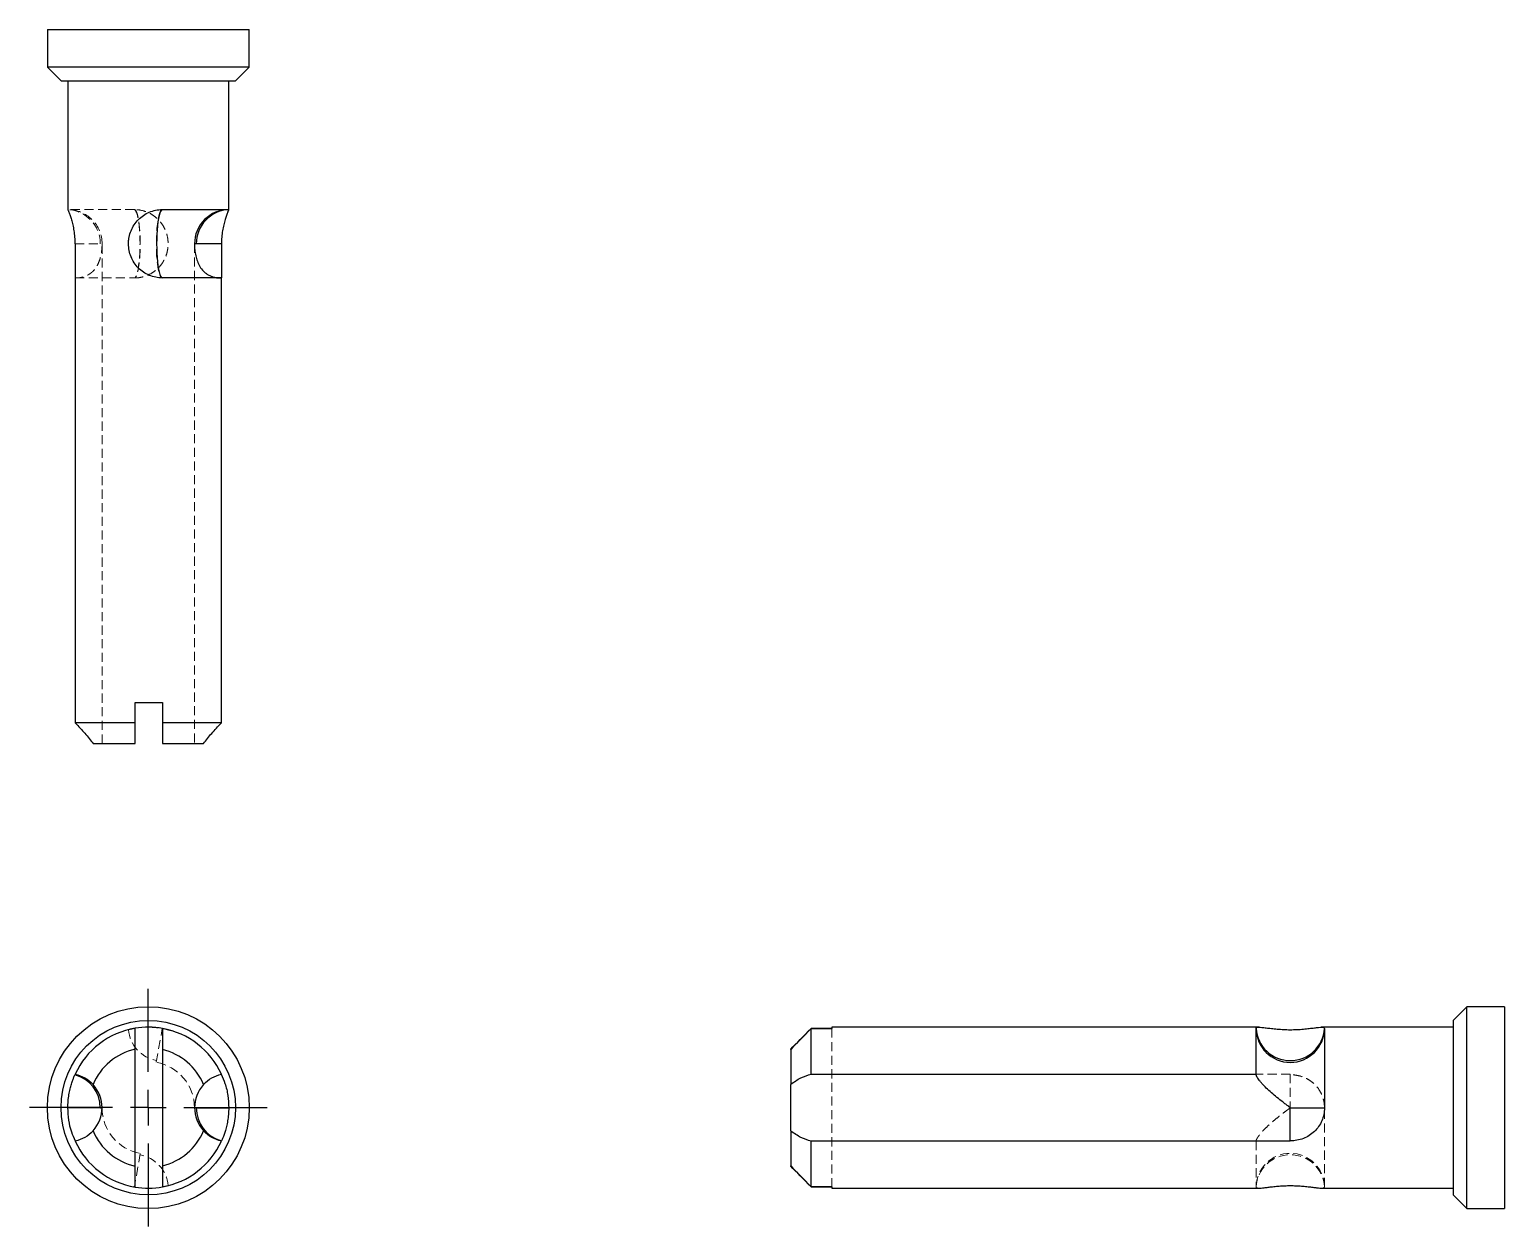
# Model space of a CAD drawing. Header units: millimetres. Extents: x 66 to 273, y 40 to 208.
import ezdxf

# ---------------------------------------------------------------- set-up
doc = ezdxf.new("R2010")
doc.units = ezdxf.units.MM
doc.linetypes.add('HIDDEN', pattern=[1.905, 1.27, -0.635])
doc.layers.add('10', color=7, linetype='Continuous')

# ---------------------------------------------------------------- blocks, each defined once
blk = doc.blocks.new('SW_CENTERMARKSYMBOL_0')
at = {"layer": '10', "color": 0}
for p, q in [((0, 5), (0, 16.64)), ((0, 0), (0, 2.5)), ((-5, 0), (-16.64, 0)), ((0, 0), (-2.5, 0)), ((0, 0), (0, -2.5)), ((0, 0), (2.5, 0)), ((5, 0), (16.64, 0)), ((0, -5), (0, -16.64))]:
    blk.add_line(p, q, dxfattribs=at)

msp = doc.modelspace()

# ---------------------------------------------------------------- linework, layer by layer
at = {"color": 7, "linetype": 'Continuous', "lineweight": 25}
for p, q in [((68.86, 208), (68.86, 202.73)), ((68.86, 208), (97.14, 208)), ((97.14, 202.73), (97.14, 208)), ((68.86, 202.73), (70.78, 200.81)), ((97.14, 202.73), (68.86, 202.73)), ((95.22, 200.81), (97.14, 202.73)), ((70.78, 200.81), (95.22, 200.81)), ((71.73, 200.81), (71.73, 182.78)), ((94.27, 182.78), (94.27, 200.81)), ((72.72, 177.99), (72.75, 177.99)), ((72.75, 177.99), (72.75, 110.88)), ((89.47, 177.99), (89.47, 177.97)), ((89.71, 177.99), (89.47, 177.99)), ((93.26, 177.99), (89.71, 177.99)), ((93.25, 177.99), (93.25, 173.2)), ((93.25, 110.88), (93.25, 173.2)), ((81.15, 113.75), (84.99, 113.75)), ((81.15, 110.88), (81.15, 113.75)), ((84.99, 113.75), (84.99, 110.88)), ((81.15, 110.88), (72.75, 110.88)), ((93.25, 110.88), (84.99, 110.88)), ((75.26, 108), (81.15, 108)), ((84.99, 108), (90.74, 108)), ((267.73, 71.14), (265.81, 69.22)), ((273, 71.14), (267.73, 71.14)), ((267.73, 42.86), (267.73, 71.14)), ((273, 71.14), (273, 42.86)), ((238.65, 68.27), (178.75, 68.27)), ((178.75, 68.27), (178.75, 68.09)), ((265.81, 68.27), (247.33, 68.27)), ((265.81, 69.22), (265.81, 44.78)), ((175.88, 68.11), (178.75, 68.11)), ((175.88, 61.68), (175.88, 68.09)), ((178.75, 68.09), (175.88, 68.09)), ((81.15, 48.82), (81.15, 65.18)), ((84.99, 65.15), (84.99, 48.85)), ((173, 65.15), (173, 65.18)), ((173, 65.15), (173, 60.24)), ((173, 53.76), (173, 60.24)), ((175.88, 61.68), (238.2, 61.68)), ((76.29, 56.98), (71.73, 56.98)), ((76.29, 56.98), (76.53, 56.98)), ((89.71, 56.98), (89.47, 56.98)), ((89.71, 56.98), (94.27, 56.98)), ((242.99, 56.98), (242.97, 56.98)), ((242.99, 52.35), (242.99, 56.98)), ((242.99, 56.98), (247.78, 56.98)), ((173, 53.76), (173, 48.85)), ((175.88, 45.91), (175.88, 52.32)), ((242.99, 52.32), (175.88, 52.32)), ((242.99, 52.35), (242.99, 52.32)), ((173, 48.82), (173, 48.85)), ((175.88, 45.91), (178.75, 45.91)), ((178.75, 45.89), (175.88, 45.89)), ((178.75, 45.91), (178.75, 45.73)), ((178.75, 45.73), (238.64, 45.73)), ((247.33, 45.73), (265.81, 45.73)), ((265.81, 44.78), (267.73, 42.86)), ((267.73, 42.86), (273, 42.86))]:
    msp.add_line(p, q, dxfattribs=at)
at = {"color": 7, "linetype": 'HIDDEN', "lineweight": 18}
for p, q in [((71.73, 182.78), (71.73, 182.78)), ((72.75, 177.99), (76.53, 177.99)), ((76.53, 177.99), (76.53, 177.97)), ((76.53, 108), (76.53, 177.99)), ((89.47, 177.99), (89.47, 108)), ((84.12, 63.35), (84.96, 68.09)), ((84.96, 68.09), (86.25, 67.76)), ((175.88, 68.11), (175.88, 68.09)), ((178.75, 68.09), (178.75, 45.91)), ((93.17, 61.82), (93.23, 61.68)), ((242.99, 61.68), (238.2, 61.68)), ((242.99, 61.68), (242.99, 56.98)), ((247.78, 56.98), (247.78, 56.98)), ((72.84, 52.16), (72.78, 52.32)), ((81.88, 50.6), (81.05, 45.9)), ((81.05, 45.9), (80.93, 45.94)), ((81.22, 45.88), (81.05, 45.9)), ((175.88, 45.91), (175.88, 45.89))]:
    msp.add_line(p, q, dxfattribs=at)
at = {"color": 7, "linetype": 'HIDDEN', "lineweight": 18, "flags": 128}
for points in [[(81.05, 182.78), (81.16, 182.74), (81.27, 182.6), (81.38, 182.38), (81.48, 182.08), (81.57, 181.7), (81.65, 181.25), (81.72, 180.75), (81.78, 180.19), (81.83, 179.59), (81.86, 178.96), (81.87, 178.32), (81.87, 177.66), (81.86, 177.02), (81.83, 176.39), (81.78, 175.79), (81.72, 175.23), (81.65, 174.73), (81.57, 174.28), (81.48, 173.9), (81.38, 173.6), (81.27, 173.38), (81.16, 173.24), (81.05, 173.2)], [(81.05, 182.78), (81.16, 182.7), (81.27, 182.53), (81.38, 182.28), (81.48, 181.94), (81.57, 181.53), (81.65, 181.05), (81.71, 180.51), (81.77, 179.92), (81.81, 179.3), (81.83, 178.65), (81.84, 177.99), (81.83, 177.33), (81.81, 176.68), (81.77, 176.06), (81.71, 175.47), (81.65, 174.93), (81.57, 174.45), (81.48, 174.04), (81.38, 173.71), (81.27, 173.45), (81.16, 173.28), (81.05, 173.2)], [(84.96, 182.78), (84.85, 182.74), (84.73, 182.61), (84.63, 182.39), (84.53, 182.09), (84.43, 181.72), (84.35, 181.27), (84.28, 180.76), (84.22, 180.2), (84.17, 179.6), (84.14, 178.97), (84.13, 178.32), (84.13, 177.66), (84.14, 177.01), (84.17, 176.38), (84.22, 175.78), (84.28, 175.22), (84.35, 174.71), (84.43, 174.26), (84.53, 173.89), (84.63, 173.59), (84.73, 173.37), (84.85, 173.24), (84.96, 173.2)]]:
    msp.add_lwpolyline(points, dxfattribs=at)
at = {"color": 7, "linetype": 'Continuous', "lineweight": 25, "flags": 128}
msp.add_lwpolyline([(84.96, 182.78), (84.85, 182.7), (84.73, 182.53), (84.63, 182.28), (84.53, 181.94), (84.44, 181.53), (84.36, 181.05), (84.29, 180.51), (84.24, 179.92), (84.2, 179.3), (84.18, 178.65), (84.17, 177.99), (84.18, 177.33), (84.2, 176.68), (84.24, 176.06), (84.29, 175.47), (84.36, 174.93), (84.44, 174.45), (84.53, 174.04), (84.63, 173.71), (84.73, 173.45), (84.85, 173.28), (84.96, 173.2)], dxfattribs=at)
at = {"color": 7, "linetype": 'Continuous', "lineweight": 25}
for radius in [14.14, 12.22]:
    msp.add_circle((83, 57), radius, dxfattribs=at)
at = {"color": 7, "linetype": 'HIDDEN', "lineweight": 18}
for centre, radius, start, end in [((71.49, 177.99), 4.79, 360, 87.1337), ((71.73, 177.99), 4.79, 359.7299, 89.9997), ((85, 68.33), 4.79, 184.8775, 260), ((83, 56.98), 6.47, 0.1036, 80), ((83, 56.98), 6.47, 180, 260), ((83, 56.98), 6.47, 0, 0.1036), ((81.01, 45.67), 4.79, 4.9336, 80), ((242.99, 45.82), 4.79, 0.9574, 179.0426), ((242.99, 45.61), 4.8, 3.5523, 176.4477)]:
    msp.add_arc(centre, radius, start, end, dxfattribs=at)
at = {"color": 7, "linetype": 'Continuous', "lineweight": 25}
for centre, radius, start, end in [((94.27, 177.99), 4.79, 90.0003, 180.2701), ((94.51, 177.99), 4.79, 92.8663, 180), ((83, 57), 11.27, 79.8285, 99.4293), ((83, 57), 11.27, 99.4293, 155.431), ((83, 57), 11.27, 24.569, 79.8285), ((242.99, 68.13), 4.79, 180.4224, 359.5776), ((242.99, 68.39), 4.8, 183.5523, 356.4477), ((83, 57), 8.39, 102.709, 157.2481), ((83, 57), 8.39, 22.7519, 76.282), ((71.49, 56.98), 4.79, 0, 75.1721), ((71.73, 57), 4.79, 317.4062, 42.5938), ((94.27, 57), 4.79, 137.4062, 222.5938), ((94.51, 56.98), 4.79, 180, 254.9468), ((83, 57), 8.39, 202.7519, 257.291), ((83, 57), 8.39, 283.718, 337.2481), ((83, 57), 11.27, 204.569, 260.5707), ((83, 57), 11.27, 280.1715, 335.431), ((83, 57), 11.27, 260.5707, 280.1715)]:
    msp.add_arc(centre, radius, start, end, dxfattribs=at)
for points, knots in [([(71.73, 182.78), (71.73, 182.78), (71.75, 182.74), (71.8, 182.62), (71.84, 182.52), (71.93, 182.28), (71.98, 182.13), (72.1, 181.78), (72.17, 181.58), (72.29, 181.14), (72.36, 180.9), (72.48, 180.38), (72.53, 180.1), (72.62, 179.53), (72.66, 179.23), (72.71, 178.61), (72.72, 178.3), (72.72, 177.99)], [0, 0, 0, 0, 0.125, 0.125, 0.25, 0.25, 0.375, 0.375, 0.5, 0.5, 0.625, 0.625, 0.75, 0.75, 0.875, 0.875, 1, 1, 1, 1]), ([(84.96, 173.2), (84.65, 173.2), (84.34, 173.23), (83.73, 173.36), (83.43, 173.45), (82.85, 173.69), (82.58, 173.84), (82.06, 174.19), (81.82, 174.39), (81.38, 174.83), (81.19, 175.08), (80.84, 175.6), (80.7, 175.87), (80.47, 176.45), (80.37, 176.75), (80.26, 177.37), (80.23, 177.67), (80.23, 178.14), (80.23, 178.3), (80.26, 178.61), (80.29, 178.77), (80.37, 179.23), (80.46, 179.53), (80.7, 180.11), (80.84, 180.38), (81.18, 180.9), (81.38, 181.14), (81.82, 181.59), (82.06, 181.79), (82.57, 182.14), (82.85, 182.29), (83.43, 182.53), (83.72, 182.62), (84.34, 182.75), (84.65, 182.78), (84.96, 182.78)], [0, 0, 0, 0, 0.0625, 0.0625, 0.125, 0.125, 0.1875, 0.1875, 0.25, 0.25, 0.3125, 0.3125, 0.375, 0.375, 0.4375, 0.4375, 0.5, 0.5, 0.53125, 0.53125, 0.5625, 0.5625, 0.625, 0.625, 0.6875, 0.6875, 0.75, 0.75, 0.8125, 0.8125, 0.875, 0.875, 0.9375, 0.9375, 1, 1, 1, 1]), ([(84.96, 182.78), (85.61, 182.78), (86.24, 182.78), (87.47, 182.78), (88.07, 182.78), (89.78, 182.78), (90.79, 182.78), (92.48, 182.78), (93.14, 182.78), (94.04, 182.78), (94.27, 182.78), (94.27, 182.78)], [0, 0, 0, 0, 0.125, 0.125, 0.25, 0.25, 0.5, 0.5, 0.75, 0.75, 1, 1, 1, 1]), ([(94.27, 182.78), (94.26, 182.78), (94.25, 182.75), (94.2, 182.62), (94.16, 182.53), (94.07, 182.29), (94.01, 182.14), (93.89, 181.79), (93.82, 181.59), (93.69, 181.15), (93.63, 180.9), (93.51, 180.38), (93.45, 180.11), (93.36, 179.53), (93.32, 179.23), (93.27, 178.62), (93.26, 178.31), (93.26, 177.99)], [0, 0, 0, 0, 0.125, 0.125, 0.25, 0.25, 0.375, 0.375, 0.5, 0.5, 0.625, 0.625, 0.75, 0.75, 0.875, 0.875, 1, 1, 1, 1]), ([(89.47, 177.97), (89.47, 177.97), (89.47, 177.97), (89.47, 177.97), (89.47, 177.98), (89.47, 177.98), (89.47, 177.99), (89.47, 177.99), (89.47, 177.99)], [0, 0, 0, 0, 0.273662, 0.513799, 0.603169, 0.723253, 0.856082, 1, 1, 1, 1]), ([(89.47, 177.99), (89.47, 177.99), (89.47, 177.98), (89.47, 177.97), (89.47, 177.97), (89.47, 177.96), (89.47, 177.96), (89.47, 177.96), (89.47, 177.96), (89.47, 177.96), (89.47, 177.96), (89.47, 177.95), (89.47, 177.95), (89.47, 177.95), (89.47, 177.95), (89.47, 177.95), (89.47, 177.95), (89.47, 177.95), (89.47, 177.94), (89.47, 177.94), (89.47, 177.94), (89.47, 177.94), (89.47, 177.94), (89.47, 177.94), (89.47, 177.93), (89.47, 177.93), (89.47, 177.93), (89.47, 177.93), (89.47, 177.93), (89.47, 177.93), (89.47, 177.92), (89.47, 177.92), (89.47, 177.92), (89.47, 177.92), (89.47, 177.92), (89.47, 177.92), (89.47, 177.91), (89.47, 177.91), (89.47, 177.91), (89.47, 177.91), (89.47, 177.91), (89.47, 177.91), (89.47, 177.9), (89.47, 177.9), (89.47, 177.9), (89.47, 177.9), (89.47, 177.9), (89.47, 177.9), (89.47, 177.89), (89.47, 177.89), (89.47, 177.89), (89.47, 177.89), (89.47, 177.89), (89.47, 177.89), (89.47, 177.89), (89.47, 177.88), (89.47, 177.88), (89.47, 177.88), (89.47, 177.88), (89.47, 177.88), (89.47, 177.88), (89.47, 177.87), (89.47, 177.87), (89.47, 177.87), (89.47, 177.87), (89.47, 177.87), (89.47, 177.87), (89.47, 177.86), (89.47, 177.86), (89.47, 177.86), (89.47, 177.86), (89.47, 177.86), (89.47, 177.86), (89.47, 177.85), (89.47, 177.85), (89.47, 177.85), (89.47, 177.85), (89.47, 177.85), (89.47, 177.85), (89.47, 177.84), (89.47, 177.84), (89.47, 177.84), (89.47, 177.84), (89.47, 177.84), (89.47, 177.84), (89.47, 177.83), (89.47, 177.83), (89.47, 177.83), (89.47, 177.83), (89.47, 177.83), (89.47, 177.83), (89.47, 177.82), (89.47, 177.82), (89.47, 177.82), (89.47, 177.82), (89.47, 177.82), (89.47, 177.82), (89.47, 177.81), (89.47, 177.81), (89.47, 177.81), (89.47, 177.81), (89.47, 177.81), (89.47, 177.81), (89.47, 177.81), (89.47, 177.8), (89.47, 177.8), (89.47, 177.8), (89.47, 177.8), (89.47, 177.8), (89.47, 177.8), (89.47, 177.79), (89.47, 177.79), (89.47, 177.79), (89.47, 177.79), (89.47, 177.79), (89.47, 177.79), (89.47, 177.78), (89.47, 177.78), (89.47, 177.78), (89.47, 177.78), (89.47, 177.78), (89.47, 177.78), (89.47, 177.77), (89.47, 177.77), (89.47, 177.77), (89.47, 177.77), (89.47, 177.77), (89.48, 177.7), (89.48, 177.49), (89.52, 177), (89.63, 176.32), (89.86, 175.53), (90.2, 174.79), (90.62, 174.24), (91.04, 173.87), (91.4, 173.63), (91.81, 173.44), (92.21, 173.31), (92.57, 173.24), (92.9, 173.2), (93.13, 173.2), (93.25, 173.2)], [0, 0, 0, 0, 0.002259, 0.003231, 0.003477, 0.003722, 0.003967, 0.004212, 0.004457, 0.004701, 0.004946, 0.00519, 0.005435, 0.005679, 0.005924, 0.006168, 0.006412, 0.006657, 0.006901, 0.007145, 0.00739, 0.007634, 0.007878, 0.008123, 0.008367, 0.008611, 0.008856, 0.0091, 0.009344, 0.009588, 0.009833, 0.010077, 0.010321, 0.010565, 0.01081, 0.011054, 0.011298, 0.011542, 0.011787, 0.012031, 0.012275, 0.012519, 0.012764, 0.013008, 0.013252, 0.013496, 0.013741, 0.013985, 0.014229, 0.014473, 0.014717, 0.014962, 0.015206, 0.01545, 0.015694, 0.015938, 0.016183, 0.016427, 0.016671, 0.016915, 0.017159, 0.017404, 0.017648, 0.017892, 0.018136, 0.01838, 0.018625, 0.018869, 0.019113, 0.019357, 0.019601, 0.019845, 0.02009, 0.020334, 0.020578, 0.020822, 0.021066, 0.02131, 0.021555, 0.021799, 0.022043, 0.022287, 0.022531, 0.022775, 0.02302, 0.023264, 0.023508, 0.023752, 0.023996, 0.02424, 0.024484, 0.024729, 0.024973, 0.025217, 0.025461, 0.025705, 0.025949, 0.026193, 0.026437, 0.026682, 0.026926, 0.02717, 0.027414, 0.027658, 0.027902, 0.028146, 0.02839, 0.028634, 0.028878, 0.029123, 0.029367, 0.029611, 0.029855, 0.030099, 0.030343, 0.030587, 0.030831, 0.031075, 0.031319, 0.031563, 0.031808, 0.032052, 0.032296, 0.03254, 0.032784, 0.033028, 0.033272, 0.033516, 0.064743, 0.127152, 0.252022, 0.376115, 0.500408, 0.625053, 0.688892, 0.750101, 0.813266, 0.875166, 0.916584, 0.958122, 1, 1, 1, 1]), ([(93.25, 173.2), (92.87, 173.2), (92.39, 173.2), (91.26, 173.2), (90.61, 173.2), (89.18, 173.2), (88.39, 173.2), (86.73, 173.2), (85.85, 173.2), (84.96, 173.2)], [0, 0, 0, 0, 0.25, 0.25, 0.5, 0.5, 0.75, 0.75, 1, 1, 1, 1]), ([(72.75, 110.88), (73.24, 110.39), (73.69, 109.91), (74.53, 108.95), (74.92, 108.46), (75.26, 108)], [0, 0, 0, 0, 0.5, 0.5, 1, 1, 1, 1]), ([(90.74, 108), (91.08, 108.46), (91.47, 108.94), (92.31, 109.9), (92.76, 110.39), (93.25, 110.88)], [0, 0, 0, 0, 0.5, 0.5, 1, 1, 1, 1]), ([(238.2, 68.09), (238.2, 68.15), (238.23, 68.19), (238.36, 68.25), (238.45, 68.26), (238.69, 68.27), (238.84, 68.26), (239.19, 68.23), (239.39, 68.21), (239.83, 68.15), (240.08, 68.12), (240.6, 68.06), (240.87, 68.03), (241.45, 67.98), (241.75, 67.96), (242.37, 67.93), (242.67, 67.92), (243.14, 67.92), (243.3, 67.92), (243.61, 67.93), (243.77, 67.93), (244.23, 67.96), (244.53, 67.98), (245.11, 68.03), (245.38, 68.06), (245.9, 68.12), (246.14, 68.15), (246.59, 68.21), (246.79, 68.23), (247.14, 68.26), (247.29, 68.27), (247.53, 68.26), (247.62, 68.25), (247.75, 68.19), (247.78, 68.15), (247.78, 68.09)], [0, 0, 0, 0, 0.0625, 0.0625, 0.125, 0.125, 0.1875, 0.1875, 0.25, 0.25, 0.3125, 0.3125, 0.375, 0.375, 0.4375, 0.4375, 0.5, 0.5, 0.53125, 0.53125, 0.5625, 0.5625, 0.625, 0.625, 0.6875, 0.6875, 0.75, 0.75, 0.8125, 0.8125, 0.875, 0.875, 0.9375, 0.9375, 1, 1, 1, 1]), ([(238.2, 61.68), (238.2, 62.51), (238.2, 63.29), (238.2, 64.71), (238.2, 65.35), (238.2, 66.47), (238.2, 66.93), (238.2, 67.67), (238.2, 67.94), (238.2, 68.09)], [0, 0, 0, 0, 0.25, 0.25, 0.5, 0.5, 0.75, 0.75, 1, 1, 1, 1]), ([(247.78, 68.09), (247.78, 67.98), (247.78, 67.81), (247.78, 67.36), (247.78, 67.08), (247.78, 66.09), (247.78, 65.24), (247.78, 63.22), (247.78, 62.08), (247.78, 59.6), (247.78, 58.29), (247.78, 56.98)], [0, 0, 0, 0, 0.125, 0.125, 0.25, 0.25, 0.5, 0.5, 0.75, 0.75, 1, 1, 1, 1]), ([(71.73, 57), (71.73, 57.31), (71.75, 57.62), (71.8, 58.23), (71.84, 58.53), (71.93, 59.09), (71.98, 59.36), (72.1, 59.87), (72.17, 60.1), (72.29, 60.52), (72.36, 60.7), (72.48, 61.03), (72.53, 61.17), (72.62, 61.39), (72.66, 61.47), (72.71, 61.58), (72.72, 61.61), (72.72, 61.61)], [0, 0, 0, 0, 0.125, 0.125, 0.25, 0.25, 0.375, 0.375, 0.5, 0.5, 0.625, 0.625, 0.75, 0.75, 0.875, 0.875, 1, 1, 1, 1]), ([(72.75, 61.68), (73.24, 61.58), (73.69, 61.4), (74.53, 60.93), (74.92, 60.62), (75.26, 60.24)], [0, 0, 0, 0, 0.5, 0.5, 1, 1, 1, 1]), ([(90.74, 60.24), (91.08, 60.62), (91.47, 60.92), (92.31, 61.4), (92.76, 61.58), (93.25, 61.68)], [0, 0, 0, 0, 0.5, 0.5, 1, 1, 1, 1]), ([(93.23, 61.68), (93.41, 61.25), (93.83, 60.3), (94.19, 58.71), (94.24, 57.55), (94.27, 56.98)], [0, 0, 0, 0, 0.286341, 0.643036, 1, 1, 1, 1]), ([(173, 60.24), (173.46, 60.62), (173.94, 60.92), (174.9, 61.4), (175.39, 61.58), (175.88, 61.68)], [0, 0, 0, 0, 0.5, 0.5, 1, 1, 1, 1]), ([(242.99, 56.99), (242.99, 56.99), (242.98, 57), (242.97, 57), (242.97, 57.01), (242.96, 57.01), (242.96, 57.01), (242.96, 57.01), (242.96, 57.01), (242.96, 57.01), (242.96, 57.01), (242.95, 57.02), (242.95, 57.02), (242.95, 57.02), (242.95, 57.02), (242.95, 57.02), (242.95, 57.02), (242.95, 57.02), (242.94, 57.02), (242.94, 57.03), (242.94, 57.03), (242.94, 57.03), (242.94, 57.03), (242.94, 57.03), (242.93, 57.03), (242.93, 57.03), (242.93, 57.03), (242.93, 57.04), (242.93, 57.04), (242.93, 57.04), (242.92, 57.04), (242.92, 57.04), (242.92, 57.04), (242.92, 57.04), (242.92, 57.04), (242.92, 57.05), (242.91, 57.05), (242.91, 57.05), (242.91, 57.05), (242.91, 57.05), (242.91, 57.05), (242.91, 57.05), (242.9, 57.05), (242.9, 57.06), (242.9, 57.06), (242.9, 57.06), (242.9, 57.06), (242.9, 57.06), (242.89, 57.06), (242.89, 57.06), (242.89, 57.06), (242.89, 57.07), (242.89, 57.07), (242.89, 57.07), (242.89, 57.07), (242.88, 57.07), (242.88, 57.07), (242.88, 57.07), (242.88, 57.07), (242.88, 57.08), (242.88, 57.08), (242.87, 57.08), (242.87, 57.08), (242.87, 57.08), (242.87, 57.08), (242.87, 57.08), (242.87, 57.08), (242.86, 57.09), (242.86, 57.09), (242.86, 57.09), (242.86, 57.09), (242.86, 57.09), (242.86, 57.09), (242.85, 57.09), (242.85, 57.09), (242.85, 57.1), (242.85, 57.1), (242.85, 57.1), (242.85, 57.1), (242.84, 57.1), (242.84, 57.1), (242.84, 57.1), (242.84, 57.1), (242.84, 57.11), (242.84, 57.11), (242.83, 57.11), (242.83, 57.11), (242.83, 57.11), (242.83, 57.11), (242.83, 57.11), (242.83, 57.11), (242.82, 57.12), (242.82, 57.12), (242.82, 57.12), (242.82, 57.12), (242.82, 57.12), (242.82, 57.12), (242.81, 57.12), (242.81, 57.12), (242.81, 57.13), (242.81, 57.13), (242.81, 57.13), (242.81, 57.13), (242.81, 57.13), (242.8, 57.13), (242.8, 57.13), (242.8, 57.13), (242.8, 57.14), (242.8, 57.14), (242.8, 57.14), (242.79, 57.14), (242.79, 57.14), (242.79, 57.14), (242.79, 57.14), (242.79, 57.14), (242.79, 57.15), (242.78, 57.15), (242.78, 57.15), (242.78, 57.15), (242.78, 57.15), (242.78, 57.15), (242.78, 57.15), (242.77, 57.15), (242.77, 57.16), (242.77, 57.16), (242.77, 57.16), (242.77, 57.16), (242.7, 57.21), (242.49, 57.37), (242, 57.74), (241.32, 58.28), (240.53, 58.93), (239.79, 59.58), (239.24, 60.13), (238.87, 60.55), (238.63, 60.85), (238.44, 61.13), (238.31, 61.34), (238.24, 61.49), (238.2, 61.6), (238.2, 61.66), (238.2, 61.68)], [0, 0, 0, 0, 0.002259, 0.003231, 0.003477, 0.003722, 0.003967, 0.004212, 0.004457, 0.004701, 0.004946, 0.00519, 0.005435, 0.005679, 0.005924, 0.006168, 0.006412, 0.006657, 0.006901, 0.007145, 0.00739, 0.007634, 0.007878, 0.008123, 0.008367, 0.008611, 0.008856, 0.0091, 0.009344, 0.009588, 0.009833, 0.010077, 0.010321, 0.010565, 0.01081, 0.011054, 0.011298, 0.011542, 0.011787, 0.012031, 0.012275, 0.012519, 0.012764, 0.013008, 0.013252, 0.013496, 0.013741, 0.013985, 0.014229, 0.014473, 0.014717, 0.014962, 0.015206, 0.01545, 0.015694, 0.015938, 0.016183, 0.016427, 0.016671, 0.016915, 0.017159, 0.017404, 0.017648, 0.017892, 0.018136, 0.01838, 0.018625, 0.018869, 0.019113, 0.019357, 0.019601, 0.019845, 0.02009, 0.020334, 0.020578, 0.020822, 0.021066, 0.02131, 0.021555, 0.021799, 0.022043, 0.022287, 0.022531, 0.022775, 0.02302, 0.023264, 0.023508, 0.023752, 0.023996, 0.02424, 0.024484, 0.024729, 0.024973, 0.025217, 0.025461, 0.025705, 0.025949, 0.026193, 0.026437, 0.026682, 0.026926, 0.02717, 0.027414, 0.027658, 0.027902, 0.028146, 0.02839, 0.028634, 0.028878, 0.029123, 0.029367, 0.029611, 0.029855, 0.030099, 0.030343, 0.030587, 0.030831, 0.031075, 0.031319, 0.031563, 0.031808, 0.032052, 0.032296, 0.03254, 0.032784, 0.033028, 0.033272, 0.033516, 0.064743, 0.127152, 0.252022, 0.376115, 0.500408, 0.625053, 0.688892, 0.750101, 0.813266, 0.875166, 0.916584, 0.958122, 1, 1, 1, 1]), ([(72.78, 52.32), (72.6, 52.74), (72.18, 53.68), (71.82, 55.25), (71.76, 56.4), (71.73, 56.98)], [0, 0, 0, 0, 0.281356, 0.640547, 1, 1, 1, 1]), ([(94.27, 56.98), (94.26, 56.66), (94.25, 56.35), (94.2, 55.74), (94.16, 55.44), (94.07, 54.88), (94.01, 54.61), (93.89, 54.1), (93.82, 53.87), (93.69, 53.45), (93.63, 53.26), (93.51, 52.93), (93.45, 52.8), (93.36, 52.57), (93.32, 52.49), (93.27, 52.38), (93.26, 52.35), (93.26, 52.35)], [0, 0, 0, 0, 0.125, 0.125, 0.25, 0.25, 0.375, 0.375, 0.5, 0.5, 0.625, 0.625, 0.75, 0.75, 0.875, 0.875, 1, 1, 1, 1]), ([(247.78, 56.98), (247.78, 56.66), (247.75, 56.35), (247.62, 55.74), (247.53, 55.44), (247.29, 54.88), (247.14, 54.61), (246.79, 54.1), (246.59, 53.87), (246.15, 53.45), (245.9, 53.26), (245.38, 52.93), (245.11, 52.8), (244.53, 52.57), (244.23, 52.49), (243.62, 52.38), (243.31, 52.35), (242.99, 52.35)], [0, 0, 0, 0, 0.125, 0.125, 0.25, 0.25, 0.375, 0.375, 0.5, 0.5, 0.625, 0.625, 0.75, 0.75, 0.875, 0.875, 1, 1, 1, 1]), ([(75.26, 53.76), (74.92, 53.38), (74.53, 53.08), (73.69, 52.6), (73.24, 52.42), (72.75, 52.32)], [0, 0, 0, 0, 0.5, 0.5, 1, 1, 1, 1]), ([(93.25, 52.32), (92.76, 52.42), (92.31, 52.6), (91.47, 53.07), (91.08, 53.38), (90.74, 53.76)], [0, 0, 0, 0, 0.5, 0.5, 1, 1, 1, 1]), ([(175.88, 52.32), (175.39, 52.42), (174.91, 52.6), (173.95, 53.07), (173.46, 53.38), (173, 53.76)], [0, 0, 0, 0, 0.5, 0.5, 1, 1, 1, 1]), ([(238.64, 45.74), (238.67, 45.74), (238.79, 45.73), (239.1, 45.76), (239.59, 45.82), (240.18, 45.89), (240.86, 45.97), (241.6, 46.04), (242.4, 46.08), (243.2, 46.09), (244, 46.06), (244.77, 46.01), (245.49, 45.93), (246.14, 45.85), (246.7, 45.78), (247.11, 45.74), (247.27, 45.74), (247.33, 45.74)], [0, 0, 0, 0, 0.017987, 0.086956, 0.155851, 0.226579, 0.298485, 0.372421, 0.445191, 0.520113, 0.592157, 0.666283, 0.738496, 0.812766, 0.885562, 0.960555, 1, 1, 1, 1])]:
    msp.add_open_spline(points, degree=3, knots=knots, dxfattribs=at)
at = {"color": 7, "linetype": 'HIDDEN', "lineweight": 18}
msp.add_open_spline([(71.73, 182.78), (71.73, 182.78), (71.73, 182.78), (71.73, 182.78)], degree=3, dxfattribs=at)
for points, knots in [([(81.05, 182.78), (80.4, 182.78), (79.77, 182.78), (78.54, 182.78), (77.94, 182.78), (76.24, 182.78), (75.23, 182.78), (73.54, 182.78), (72.87, 182.78), (71.97, 182.78), (71.74, 182.78), (71.73, 182.78)], [0, 0, 0, 0, 0.125, 0.125, 0.25, 0.25, 0.5, 0.5, 0.75, 0.75, 1, 1, 1, 1]), ([(81.05, 173.2), (81.36, 173.2), (81.67, 173.23), (82.27, 173.36), (82.58, 173.45), (83.15, 173.69), (83.43, 173.84), (83.95, 174.19), (84.19, 174.39), (84.62, 174.83), (84.82, 175.08), (85.16, 175.6), (85.31, 175.87), (85.54, 176.45), (85.63, 176.75), (85.75, 177.37), (85.78, 177.67), (85.78, 178.14), (85.77, 178.3), (85.74, 178.61), (85.72, 178.77), (85.63, 179.23), (85.54, 179.53), (85.31, 180.11), (85.16, 180.38), (84.82, 180.9), (84.63, 181.14), (84.19, 181.59), (83.95, 181.79), (83.43, 182.14), (83.15, 182.29), (82.58, 182.53), (82.28, 182.62), (81.67, 182.75), (81.36, 182.78), (81.05, 182.78)], [0, 0, 0, 0, 0.0625, 0.0625, 0.125, 0.125, 0.1875, 0.1875, 0.25, 0.25, 0.3125, 0.3125, 0.375, 0.375, 0.4375, 0.4375, 0.5, 0.5, 0.53125, 0.53125, 0.5625, 0.5625, 0.625, 0.625, 0.6875, 0.6875, 0.75, 0.75, 0.8125, 0.8125, 0.875, 0.875, 0.9375, 0.9375, 1, 1, 1, 1]), ([(76.53, 177.97), (76.53, 177.97), (76.53, 177.96), (76.53, 177.95), (76.53, 177.94), (76.53, 177.91), (76.53, 177.85), (76.52, 177.73), (76.51, 177.48), (76.48, 177), (76.37, 176.32), (76.14, 175.54), (75.79, 174.8), (75.38, 174.25), (74.96, 173.88), (74.6, 173.64), (74.19, 173.44), (73.8, 173.32), (73.43, 173.24), (73.1, 173.2), (72.87, 173.2), (72.75, 173.2)], [0, 0, 0, 0, 0.000978, 0.001957, 0.003915, 0.007829, 0.015654, 0.03129, 0.062512, 0.12479, 0.249015, 0.373758, 0.49879, 0.623945, 0.687683, 0.748799, 0.812061, 0.87403, 0.91584, 0.957756, 1, 1, 1, 1]), ([(72.75, 173.2), (73.13, 173.2), (73.61, 173.2), (74.74, 173.2), (75.39, 173.2), (76.83, 173.2), (77.61, 173.2), (79.28, 173.2), (80.15, 173.2), (81.05, 173.2)], [0, 0, 0, 0, 0.25, 0.25, 0.5, 0.5, 0.75, 0.75, 1, 1, 1, 1]), ([(83.17, 68.26), (83.22, 68.26), (83.51, 68.26), (84.12, 68.22), (84.67, 68.14), (84.96, 68.09)], [0, 0, 0, 0, 0.088474, 0.523549, 1, 1, 1, 1]), ([(80.24, 67.92), (80.24, 67.92), (80.22, 67.92), (80.31, 67.94), (80.54, 67.99), (80.83, 68.06), (81.09, 68.1), (81.18, 68.12)], [0, 0, 0, 0, 0.070936, 0.326693, 0.589845, 0.846205, 1, 1, 1, 1]), ([(247.78, 57), (247.78, 57.31), (247.74, 57.62), (247.62, 58.23), (247.52, 58.53), (247.28, 59.09), (247.13, 59.36), (246.78, 59.87), (246.58, 60.1), (246.14, 60.52), (245.9, 60.7), (245.38, 61.03), (245.1, 61.17), (244.53, 61.39), (244.23, 61.47), (243.61, 61.58), (243.3, 61.61), (242.99, 61.61)], [0, 0, 0, 0, 0.125, 0.125, 0.25, 0.25, 0.375, 0.375, 0.5, 0.5, 0.625, 0.625, 0.75, 0.75, 0.875, 0.875, 1, 1, 1, 1]), ([(242.97, 56.98), (242.97, 56.98), (242.96, 56.97), (242.95, 56.96), (242.94, 56.95), (242.91, 56.93), (242.85, 56.88), (242.73, 56.79), (242.48, 56.61), (242, 56.24), (241.32, 55.71), (240.54, 55.06), (239.8, 54.41), (239.25, 53.86), (238.88, 53.44), (238.64, 53.14), (238.44, 52.88), (238.32, 52.67), (238.24, 52.51), (238.2, 52.4), (238.2, 52.34), (238.2, 52.32)], [0, 0, 0, 0, 0.000978, 0.001957, 0.003915, 0.007829, 0.015654, 0.03129, 0.062512, 0.12479, 0.249015, 0.373758, 0.49879, 0.623945, 0.687683, 0.748799, 0.812061, 0.87403, 0.91584, 0.957756, 1, 1, 1, 1]), ([(247.78, 45.9), (247.78, 46.02), (247.78, 46.19), (247.78, 46.63), (247.78, 46.91), (247.78, 47.89), (247.78, 48.74), (247.78, 50.75), (247.78, 51.9), (247.78, 54.36), (247.78, 55.66), (247.78, 56.98)], [0, 0, 0, 0, 0.125, 0.125, 0.25, 0.25, 0.5, 0.5, 0.75, 0.75, 1, 1, 1, 1]), ([(238.2, 52.32), (238.2, 51.49), (238.2, 50.71), (238.2, 49.29), (238.2, 48.64), (238.2, 47.53), (238.2, 47.06), (238.2, 46.33), (238.2, 46.06), (238.2, 45.9)], [0, 0, 0, 0, 0.25, 0.25, 0.5, 0.5, 0.75, 0.75, 1, 1, 1, 1]), ([(85.77, 46.08), (85.77, 46.08), (85.79, 46.09), (85.69, 46.06), (85.47, 46.01), (85.21, 45.95), (85.01, 45.92), (84.97, 45.91)], [0, 0, 0, 0, 0.077451, 0.354923, 0.640418, 0.918544, 1, 1, 1, 1]), ([(238.2, 45.9), (238.21, 45.87), (238.24, 45.79), (238.39, 45.74), (238.57, 45.74), (238.64, 45.74)], [0, 0, 0, 0, 0.362086, 0.73501, 1, 1, 1, 1]), ([(247.33, 45.74), (247.38, 45.74), (247.55, 45.73), (247.73, 45.78), (247.76, 45.86), (247.78, 45.9)], [0, 0, 0, 0, 0.17096, 0.566743, 1, 1, 1, 1])]:
    msp.add_open_spline(points, degree=3, knots=knots, dxfattribs=at)
at = {"color": 7, "linetype": 'Continuous', "lineweight": 25}
for points in [[(81.15, 108), (81.15, 108.82), (81.15, 109.76), (81.15, 110.88)], [(84.99, 110.88), (84.99, 109.76), (84.99, 108.82), (84.99, 108)], [(81.15, 65.18), (81.15, 66.03), (81.15, 66.98), (81.15, 68.11)], [(84.99, 68.09), (84.99, 66.95), (84.99, 66), (84.99, 65.15)], [(173, 65.18), (173.82, 66.03), (174.76, 66.98), (175.88, 68.11)], [(175.88, 68.09), (174.76, 66.95), (173.82, 66), (173, 65.15)], [(71.73, 56.98), (71.73, 56.98), (71.73, 56.99), (71.73, 57)], [(81.15, 45.89), (81.15, 47.02), (81.15, 47.97), (81.15, 48.82)], [(84.99, 48.85), (84.99, 48), (84.99, 47.05), (84.99, 45.91)], [(173, 48.85), (173.82, 48), (174.76, 47.05), (175.88, 45.91)], [(175.88, 45.89), (174.76, 47.02), (173.82, 47.97), (173, 48.82)]]:
    msp.add_open_spline(points, degree=3, dxfattribs=at)

# ---------------------------------------------------------------- block references
at = {"layer": '10'}
msp.add_blockref('SW_CENTERMARKSYMBOL_0', (83, 57), dxfattribs=at)

doc.saveas('drawing.dxf')
